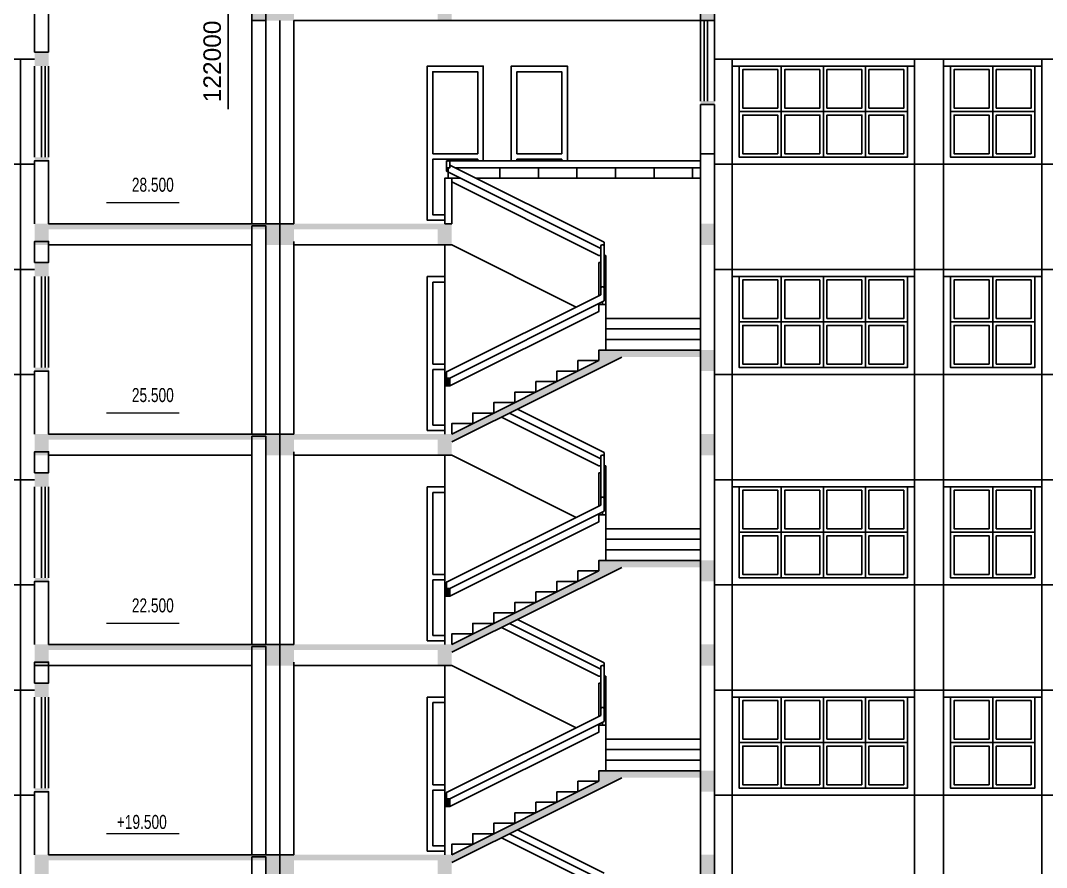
# Model space of a CAD drawing. Extents: x -110475 to -26375, y -22185 to 37215.
# Drawn here: x -77363 to -62730, y 11835 to 23916 of the extents above; entities that cross this region are included whole.
import ezdxf

# ---------------------------------------------------------------- set-up
doc = ezdxf.new("R2010")
doc.units = 0
doc.header["$LTSCALE"] = 800
doc.header["$MEASUREMENT"] = 0
doc.header["$PDMODE"] = 2
doc.layers.get('0').update_dxf_attribs({"linetype": 'CONTINUOUS'})
doc.layers.get('DEFPOINTS').update_dxf_attribs({"linetype": 'CONTINUOUS'})
for name, color, linetype in [('BAO', 3, 'CONTINUOUS'), ('CUA', 4, 'CONTINUOUS'), ('DIM', 6, 'CONTINUOUS'), ('mc1', 5, 'CONTINUOUS'), ('MDUNG', 3, 'CONTINUOUS'), ('TEXT', 7, 'CONTINUOUS')]:
    doc.layers.add(name, color=color, linetype=linetype)
doc.styles.add('DIM', font='VHELVEN.TTF')
doc.styles.add('VNI-HELVE', font='VHELVEN.TTF')
doc.dimstyles.new('DIM100S', dxfattribs={"dimtxt": 250, "dimasz": 150, "dimexe": 200, "dimexo": 0, "dimgap": 100, "dimtad": 1, "dimdec": 0, "dimlfac": 100, "dimrnd": 50, "dimzin": 0, "dimdsep": 46, "dimtxsty": 'VNI-HELVE', "dimblk1": 'ARCHTICK', "dimblk2": 'ARCHTICK', "dimsah": 1, "dimcen": 0, "dimclrd": 6, "dimclre": 6, "dimclrt": 6, "dimadec": 0, "dimazin": 0, "dimtfac": 1, "dimtdec": 0, "dimtofl": 0, "dimtmove": 0, "dimatfit": 3, "dimldrblk": 'ARCHTICK', "dimfxl": 0, "dimtolj": 1, "dimtzin": 0, "dimarcsym": 0})

# ---------------------------------------------------------------- blocks, each defined once
blk = doc.blocks.new('SB6')
at = {"layer": 'TEXT'}
blk.add_line((-160, 0), (169, 0), dxfattribs=at)
blk.add_lwpolyline([(0, 0, 0, 150, 0), (0, 150, 0, 0, 0), (0, 340, 20, 20, 0)], format="xyseb", dxfattribs=at)
at = {"layer": 'TEXT', "const_width": 20}
blk.add_lwpolyline([(-56, 302), (983, 302)], dxfattribs=at)
at = {"layer": 'TEXT', "color": 7, "style": 'DIM'}
blk.add_attdef('+0.000', (94, 369), '', height=150, dxfattribs=at)
blk = doc.blocks.new('_ArchTick')
h = blk.add_hatch(color=256)
edge = h.paths.add_edge_path()
edge.add_ellipse((0, 0), major_axis=(0.5, 0.5), ratio=0.348148, start_angle=0, end_angle=360)
blk.add_ellipse((0, 0), major_axis=(0.5, 0.5), ratio=0.348148)
blk = doc.blocks.new('*D29')
at = {"layer": 'DEFPOINTS', "color": 0, "linetype": 'Continuous'}
for p in [(-73463, 25436), (-74399, 24216), (-73463, 24216)]:
    blk.add_point(p, dxfattribs=at)
at = {"layer": 'DIM', "color": 6, "linetype": 'Continuous', "lineweight": -2}
for p, q in [((-73463, 25436), (-74599, 25436)), ((-74399, 25436), (-74399, 24216)), ((-73463, 24216), (-74599, 24216)), ((-74399, 24216), (-74399, 22651))]:
    blk.add_line(p, q, dxfattribs=at)
at = {"layer": 'DIM', "color": 6, "linetype": 'Continuous', "lineweight": -2, "xscale": 200, "yscale": 200, "zscale": 200}
for p, rotation in [((-74399, 25436), 90), ((-74399, 24216), 270)]:
    blk.add_blockref('_ArchTick', p, dxfattribs=dict(at, rotation=rotation))
at = {"layer": 'DIM', "color": 6, "linetype": 'Continuous', "insert": (-74628, 23333), "char_height": 250, "attachment_point": 5, "rotation": 90, "style": 'VNI-HELVE'}
blk.add_mtext('\\A1;122000', dxfattribs=at)

msp = doc.modelspace()

# ---------------------------------------------------------------- linework, layer by layer
at = {"layer": 'BAO', "color": 3, "linetype": 'Continuous'}
for points in [[(-73662.808, 23916.307), (-73662.808, -7483.693)], [(-74062.808, 20716.307), (-76962.808, 20716.307)], [(-71212.679, 18016.307), (-71212.679, 18166.307), (-70912.679, 18166.307), (-70912.679, 18316.307), (-70612.679, 18316.307), (-70612.679, 18466.307), (-70312.679, 18466.307), (-70312.679, 18616.307), (-70012.679, 18616.307), (-70012.679, 18766.307), (-69712.679, 18766.307), (-69712.679, 18916.307), (-69412.679, 18916.307), (-69412.679, 19066.307), (-69112.679, 19066.307)], [(-74062.808, 17716.307), (-76962.808, 17716.307)], [(-71212.679, 15016.307), (-71212.679, 15166.307), (-70912.679, 15166.307), (-70912.679, 15316.307), (-70612.679, 15316.307), (-70612.679, 15466.307), (-70312.679, 15466.307), (-70312.679, 15616.307), (-70012.679, 15616.307), (-70012.679, 15766.307), (-69712.679, 15766.307), (-69712.679, 15916.307), (-69412.679, 15916.307), (-69412.679, 16066.307), (-69112.679, 16066.307)], [(-74062.808, 14716.307), (-77162.808, 14716.307)], [(-71212.679, 12016.307), (-71212.679, 12166.307), (-70912.679, 12166.307), (-70912.679, 12316.307), (-70612.679, 12316.307), (-70612.679, 12466.307), (-70312.679, 12466.307), (-70312.679, 12616.307), (-70012.679, 12616.307), (-70012.679, 12766.307), (-69712.679, 12766.307), (-69712.679, 12916.307), (-69412.679, 12916.307), (-69412.679, 13066.307), (-69112.679, 13066.307)]]:
    msp.add_lwpolyline(points, dxfattribs=at)
for points in [[(-77162.808, 17466.307), (-76962.808, 17466.307), (-76962.808, 17766.307), (-77162.808, 17766.307)], [(-77162.808, 14466.307), (-76962.808, 14466.307), (-76962.808, 14766.307), (-77162.808, 14766.307)]]:
    msp.add_lwpolyline(points, close=True, dxfattribs=at)
at = {"layer": 'CUA', "color": 4, "linetype": 'ByBlock'}
for p, q in [((-67662.808, 22766.307), (-67662.808, 23916.307)), ((-67612.808, 22766.307), (-67612.808, 23916.307)), ((-67562.808, 22766.307), (-67562.808, 23916.307)), ((-77062.808, 21966.307), (-77062.808, 23266.307)), ((-77012.808, 21966.307), (-77012.808, 23266.307)), ((-76962.808, 21966.307), (-76962.808, 23266.307)), ((-71287.679, 21916.307), (-67662.808, 21916.307)), ((-71287.679, 21916.307), (-71287.679, 21816.307)), ((-71287.679, 21878.111), (-71287.679, 21766.307)), ((-71262.679, 21816.307), (-71262.679, 21666.307)), ((-71262.679, 21816.307), (-71262.679, 21666.307)), ((-71237.679, 21891.307), (-71237.679, 21853.111)), ((-71237.679, 21853.111), (-69037.679, 20753.111)), ((-71164.073, 21816.307), (-67662.808, 21816.307)), ((-71312.679, 21666.307), (-71312.679, 21016.307)), ((-71312.679, 21666.307), (-71087.679, 21666.307)), ((-71287.679, 21766.307), (-69087.679, 20666.307)), ((-71262.679, 21753.807), (-71262.679, 21666.307)), ((-71212.679, 21666.307), (-71212.679, 21616.307)), ((-70864.073, 21666.307), (-67662.808, 21666.307)), ((-71212.679, 21616.307), (-69112.679, 20566.307)), ((-69087.679, 20616.307), (-69087.679, 20696.307)), ((-69057.679, 20716.307), (-69067.679, 20716.307)), ((-69037.679, 20616.307), (-69037.679, 20753.111)), ((-69112.679, 20566.307), (-69087.679, 20566.307)), ((-69087.679, 20003.074), (-69087.679, 20616.307)), ((-69037.679, 20616.307), (-69037.679, 19915.611)), ((-69037.679, 20566.307), (-69012.679, 20566.307)), ((-69012.679, 20466.307), (-69012.679, 20566.307)), ((-69112.679, 20466.307), (-69112.679, 19990.611)), ((-69087.679, 20466.307), (-69112.679, 20466.307)), ((-69012.679, 20466.307), (-69037.679, 20466.307)), ((-69012.679, 19216.307), (-69012.679, 20466.307)), ((-77062.808, 18966.307), (-77062.808, 20266.307)), ((-77012.808, 18966.307), (-77012.808, 20266.307)), ((-76962.808, 18966.307), (-76962.808, 20266.307)), ((-71562.808, 20266.307), (-71562.808, 18066.307)), ((-71312.679, 20266.307), (-71562.808, 20266.307)), ((-71482.808, 20186.307), (-71482.808, 19016.307)), ((-71312.679, 20186.307), (-71482.808, 20186.307)), ((-69087.679, 20096.307), (-69087.679, 20016.307)), ((-69057.679, 20116.307), (-69067.679, 20116.307)), ((-69037.679, 20016.307), (-69037.679, 20096.307)), ((-71267.679, 18916.307), (-69087.679, 20003.074)), ((-71237.679, 18815.611), (-69037.679, 19915.611)), ((-69062.679, 19903.111), (-69062.679, 19866.307)), ((-69062.679, 19903.111), (-69062.679, 19866.307)), ((-69112.679, 19878.111), (-69112.679, 19766.307)), ((-69012.679, 19866.307), (-69112.679, 19866.307)), ((-69012.679, 19216.307), (-69012.679, 19866.307)), ((-69012.679, 19666.307), (-67662.808, 19666.307)), ((-69012.679, 19516.307), (-67662.808, 19516.307)), ((-69012.679, 19366.307), (-67662.808, 19366.307)), ((-71482.808, 19016.307), (-71312.679, 19016.307)), ((-71482.808, 18936.307), (-71312.679, 18936.307)), ((-71482.808, 18146.307), (-71482.808, 18936.307)), ((-71287.679, 18896.307), (-71287.679, 18816.307)), ((-71287.679, 18840.611), (-71287.679, 18703.807)), ((-71287.679, 18816.307), (-71237.679, 18816.307)), ((-71262.679, 18816.307), (-71262.679, 18703.807)), ((-71262.679, 18816.307), (-71262.679, 18703.807)), ((-71237.679, 18816.307), (-71237.679, 18703.807)), ((-71237.679, 18703.807), (-71312.679, 18703.807)), ((-71312.679, 18703.807), (-71312.679, 18016.307)), ((-70388.376, 18316.656), (-69087.679, 17666.307)), ((-70388.376, 18316.656), (-69087.679, 17666.307)), ((-70276.573, 18372.557), (-69037.679, 17753.111)), ((-70276.573, 18372.557), (-69037.679, 17753.111)), ((-71312.679, 18146.307), (-71482.808, 18146.307)), ((-70500.876, 18260.406), (-69112.679, 17566.307)), ((-71562.808, 18066.307), (-71312.679, 18066.307)), ((-69057.679, 17716.307), (-69067.679, 17716.307)), ((-69057.679, 17716.307), (-69067.679, 17716.307)), ((-69037.679, 17616.307), (-69037.679, 17753.111)), ((-69112.679, 17566.307), (-69087.679, 17566.307)), ((-69087.679, 17616.307), (-69087.679, 17696.307)), ((-69087.679, 17003.074), (-69087.679, 17616.307)), ((-69037.679, 17616.307), (-69037.679, 16915.611)), ((-69037.679, 17566.307), (-69012.679, 17566.307)), ((-69012.679, 17466.307), (-69012.679, 17566.307)), ((-69087.679, 17466.307), (-69112.679, 17466.307)), ((-69112.679, 17466.307), (-69112.679, 16990.611)), ((-69012.679, 17466.307), (-69037.679, 17466.307)), ((-69012.679, 16216.307), (-69012.679, 17466.307)), ((-77162.808, 15966.307), (-77162.808, 17266.307)), ((-77062.808, 15966.307), (-77062.808, 17266.307)), ((-77062.808, 15966.307), (-77062.808, 17266.307)), ((-77012.808, 15966.307), (-77012.808, 17266.307)), ((-77012.808, 15966.307), (-77012.808, 17266.307)), ((-76962.808, 15966.307), (-76962.808, 17266.307)), ((-76962.808, 15966.307), (-76962.808, 17266.307)), ((-71312.679, 17266.307), (-71562.808, 17266.307)), ((-71562.808, 17266.307), (-71562.808, 15066.307)), ((-71312.679, 17186.307), (-71482.808, 17186.307)), ((-71482.808, 17186.307), (-71482.808, 16016.307)), ((-71267.679, 15916.307), (-69087.679, 17003.074)), ((-69087.679, 17096.307), (-69087.679, 17016.307)), ((-69057.679, 17116.307), (-69067.679, 17116.307)), ((-69037.679, 17016.307), (-69037.679, 17096.307)), ((-71237.679, 15815.611), (-69037.679, 16915.611)), ((-69112.679, 16878.111), (-69112.679, 16766.307)), ((-69012.679, 16866.307), (-69112.679, 16866.307)), ((-69062.679, 16903.111), (-69062.679, 16866.307)), ((-69062.679, 16903.111), (-69062.679, 16866.307)), ((-69012.679, 16216.307), (-69012.679, 16866.307)), ((-69012.679, 16666.307), (-67662.808, 16666.307)), ((-69012.679, 16516.307), (-67662.808, 16516.307)), ((-69012.679, 16366.307), (-67662.808, 16366.307)), ((-71482.808, 16016.307), (-71312.679, 16016.307)), ((-71482.808, 15146.307), (-71482.808, 15936.307)), ((-71482.808, 15936.307), (-71312.679, 15936.307)), ((-71287.679, 15896.307), (-71287.679, 15816.307)), ((-71287.679, 15840.611), (-71287.679, 15703.807)), ((-71287.679, 15816.307), (-71237.679, 15816.307)), ((-71262.679, 15816.307), (-71262.679, 15703.807)), ((-71262.679, 15816.307), (-71262.679, 15703.807)), ((-71237.679, 15816.307), (-71237.679, 15703.807)), ((-71312.679, 15703.807), (-71312.679, 15016.307)), ((-71237.679, 15703.807), (-71312.679, 15703.807)), ((-70276.573, 15372.557), (-69037.679, 14753.111)), ((-70500.876, 15260.406), (-69112.679, 14566.307)), ((-70388.376, 15316.656), (-69087.679, 14666.307)), ((-71312.679, 15146.307), (-71482.808, 15146.307)), ((-71562.808, 15066.307), (-71312.679, 15066.307)), ((-69087.679, 14616.307), (-69087.679, 14696.307)), ((-69057.679, 14716.307), (-69067.679, 14716.307)), ((-69037.679, 14616.307), (-69037.679, 14753.111)), ((-69112.679, 14566.307), (-69087.679, 14566.307)), ((-69087.679, 14003.074), (-69087.679, 14616.307)), ((-69037.679, 14616.307), (-69037.679, 13915.611)), ((-69037.679, 14566.307), (-69012.679, 14566.307)), ((-69012.679, 14466.307), (-69012.679, 14566.307)), ((-69112.679, 14466.307), (-69112.679, 13990.611)), ((-69087.679, 14466.307), (-69112.679, 14466.307)), ((-69012.679, 14466.307), (-69037.679, 14466.307)), ((-69012.679, 13216.307), (-69012.679, 14466.307)), ((-77062.808, 12966.307), (-77062.808, 14266.307)), ((-77012.808, 12966.307), (-77012.808, 14266.307)), ((-76962.808, 12966.307), (-76962.808, 14266.307)), ((-71562.808, 14266.307), (-71562.808, 12066.307)), ((-71312.679, 14266.307), (-71562.808, 14266.307)), ((-71482.808, 14186.307), (-71482.808, 13016.307)), ((-71312.679, 14186.307), (-71482.808, 14186.307)), ((-69087.679, 14096.307), (-69087.679, 14016.307)), ((-69057.679, 14116.307), (-69067.679, 14116.307)), ((-69037.679, 14016.307), (-69037.679, 14096.307)), ((-71267.679, 12916.307), (-69087.679, 14003.074)), ((-71237.679, 12815.611), (-69037.679, 13915.611)), ((-69062.679, 13903.111), (-69062.679, 13866.307)), ((-69062.679, 13903.111), (-69062.679, 13866.307)), ((-69112.679, 13878.111), (-69112.679, 13766.307)), ((-69012.679, 13866.307), (-69112.679, 13866.307)), ((-69012.679, 13216.307), (-69012.679, 13866.307)), ((-69012.679, 13666.307), (-67662.808, 13666.307)), ((-69012.679, 13516.307), (-67662.808, 13516.307)), ((-69012.679, 13366.307), (-67662.808, 13366.307)), ((-71482.808, 13016.307), (-71312.679, 13016.307)), ((-71287.679, 12896.307), (-71287.679, 12816.307)), ((-71287.679, 12840.611), (-71287.679, 12703.807)), ((-71287.679, 12816.307), (-71237.679, 12816.307)), ((-71262.679, 12816.307), (-71262.679, 12703.807)), ((-71262.679, 12816.307), (-71262.679, 12703.807)), ((-71237.679, 12816.307), (-71237.679, 12703.807)), ((-71312.679, 12703.807), (-71312.679, 12016.307)), ((-71237.679, 12703.807), (-71312.679, 12703.807)), ((-70388.376, 12316.656), (-69087.679, 11666.307)), ((-70276.573, 12372.557), (-69037.679, 11753.111)), ((-70500.876, 12260.406), (-69112.679, 11566.307)), ((-71562.808, 12066.307), (-71312.679, 12066.307))]:
    msp.add_line(p, q, dxfattribs=at)
at = {"layer": 'CUA', "color": 4}
for p, q in [((-70526.938, 21666.307), (-70526.938, 21816.307)), ((-69976.938, 21666.307), (-69976.938, 21816.307)), ((-69426.938, 21666.307), (-69426.938, 21816.307)), ((-68876.938, 21666.307), (-68876.938, 21816.307)), ((-68326.938, 21666.307), (-68326.938, 21816.307)), ((-67776.938, 21666.307), (-67776.938, 21816.307))]:
    msp.add_line(p, q, dxfattribs=at)
at = {"layer": 'CUA', "color": 4, "linetype": 'ByBlock'}
for points in [[(-70762.808, 21916.307), (-70762.808, 23266.307), (-71562.808, 23266.307), (-71562.808, 21066.307), (-71312.679, 21066.307)], [(-69562.808, 21916.307), (-69562.808, 23266.307), (-70362.808, 23266.307), (-70362.808, 21916.307)], [(-71312.679, 21146.307), (-71482.808, 21146.307), (-71482.808, 21936.307), (-70842.808, 21936.307), (-70842.808, 21916.307)], [(-70282.808, 21916.307), (-70282.808, 21936.307), (-69642.808, 21936.307), (-69642.808, 21916.307)], [(-69012.679, 19216.307), (-69012.679, 19216.307), (-69012.679, 19866.307), (-69112.679, 19866.307), (-69112.679, 19766.307), (-71237.679, 18703.807)], [(-69012.679, 16216.307), (-69012.679, 16216.307), (-69012.679, 16866.307), (-69112.679, 16866.307), (-69112.679, 16766.307), (-71237.679, 15703.807)], [(-69012.679, 13216.307), (-69012.679, 13216.307), (-69012.679, 13866.307), (-69112.679, 13866.307), (-69112.679, 13766.307), (-71237.679, 12703.807)], [(-71312.679, 12146.307), (-71482.808, 12146.307), (-71482.808, 12936.307), (-71312.679, 12936.307)]]:
    msp.add_lwpolyline(points, dxfattribs=at)
at = {"layer": 'CUA', "color": 4}
for points in [[(-67212.808, 23366.307), (-64612.808, 23366.307), (-64612.808, 23266.307), (-67212.808, 23266.307)], [(-67112.808, 21966.307), (-64712.808, 21966.307), (-64712.808, 23266.307), (-67112.808, 23266.307)], [(-66512.808, 23266.307), (-67112.808, 23266.307), (-67112.808, 22616.307), (-66512.808, 22616.307)], [(-65912.808, 23266.307), (-66512.808, 23266.307), (-66512.808, 22616.307), (-65912.808, 22616.307)], [(-65312.808, 23266.307), (-65912.808, 23266.307), (-65912.808, 22616.307), (-65312.808, 22616.307)], [(-64712.808, 23266.307), (-65312.808, 23266.307), (-65312.808, 22616.307), (-64712.808, 22616.307)], [(-64197.817, 23366.307), (-62797.817, 23366.307), (-62797.817, 23266.307), (-64197.817, 23266.307)], [(-63497.817, 23266.307), (-64097.817, 23266.307), (-64097.817, 22616.307), (-63497.817, 22616.307)], [(-62897.817, 23266.307), (-63497.817, 23266.307), (-63497.817, 22616.307), (-62897.817, 22616.307)], [(-66562.808, 23216.307), (-67062.808, 23216.307), (-67062.808, 22666.307), (-66562.808, 22666.307)], [(-65962.808, 23216.307), (-66462.808, 23216.307), (-66462.808, 22666.307), (-65962.808, 22666.307)], [(-65362.808, 23216.307), (-65862.808, 23216.307), (-65862.808, 22666.307), (-65362.808, 22666.307)], [(-64762.808, 23216.307), (-65262.808, 23216.307), (-65262.808, 22666.307), (-64762.808, 22666.307)], [(-63547.817, 23216.307), (-64047.817, 23216.307), (-64047.817, 22666.307), (-63547.817, 22666.307)], [(-62947.817, 23216.307), (-63447.817, 23216.307), (-63447.817, 22666.307), (-62947.817, 22666.307)], [(-66512.808, 21966.307), (-67112.808, 21966.307), (-67112.808, 22616.307), (-66512.808, 22616.307)], [(-66562.808, 22016.307), (-67062.808, 22016.307), (-67062.808, 22566.307), (-66562.808, 22566.307)], [(-65912.808, 21966.307), (-66512.808, 21966.307), (-66512.808, 22616.307), (-65912.808, 22616.307)], [(-65962.808, 22016.307), (-66462.808, 22016.307), (-66462.808, 22566.307), (-65962.808, 22566.307)], [(-65312.808, 21966.307), (-65912.808, 21966.307), (-65912.808, 22616.307), (-65312.808, 22616.307)], [(-65362.808, 22016.307), (-65862.808, 22016.307), (-65862.808, 22566.307), (-65362.808, 22566.307)], [(-64712.808, 21966.307), (-65312.808, 21966.307), (-65312.808, 22616.307), (-64712.808, 22616.307)], [(-64762.808, 22016.307), (-65262.808, 22016.307), (-65262.808, 22566.307), (-64762.808, 22566.307)], [(-63497.817, 21966.307), (-64097.817, 21966.307), (-64097.817, 22616.307), (-63497.817, 22616.307)], [(-63547.817, 22016.307), (-64047.817, 22016.307), (-64047.817, 22566.307), (-63547.817, 22566.307)], [(-62897.817, 21966.307), (-63497.817, 21966.307), (-63497.817, 22616.307), (-62897.817, 22616.307)], [(-62947.817, 22016.307), (-63447.817, 22016.307), (-63447.817, 22566.307), (-62947.817, 22566.307)], [(-67212.808, 20366.307), (-64612.808, 20366.307), (-64612.808, 20266.307), (-67212.808, 20266.307)], [(-64197.817, 20366.307), (-62797.817, 20366.307), (-62797.817, 20266.307), (-64197.817, 20266.307)], [(-67112.808, 18966.307), (-64712.808, 18966.307), (-64712.808, 20266.307), (-67112.808, 20266.307)], [(-66512.808, 20266.307), (-67112.808, 20266.307), (-67112.808, 19616.307), (-66512.808, 19616.307)], [(-66562.808, 20216.307), (-67062.808, 20216.307), (-67062.808, 19666.307), (-66562.808, 19666.307)], [(-65912.808, 20266.307), (-66512.808, 20266.307), (-66512.808, 19616.307), (-65912.808, 19616.307)], [(-65962.808, 20216.307), (-66462.808, 20216.307), (-66462.808, 19666.307), (-65962.808, 19666.307)], [(-65312.808, 20266.307), (-65912.808, 20266.307), (-65912.808, 19616.307), (-65312.808, 19616.307)], [(-65362.808, 20216.307), (-65862.808, 20216.307), (-65862.808, 19666.307), (-65362.808, 19666.307)], [(-64712.808, 20266.307), (-65312.808, 20266.307), (-65312.808, 19616.307), (-64712.808, 19616.307)], [(-64762.808, 20216.307), (-65262.808, 20216.307), (-65262.808, 19666.307), (-64762.808, 19666.307)], [(-63497.817, 20266.307), (-64097.817, 20266.307), (-64097.817, 19616.307), (-63497.817, 19616.307)], [(-63547.817, 20216.307), (-64047.817, 20216.307), (-64047.817, 19666.307), (-63547.817, 19666.307)], [(-62897.817, 20266.307), (-63497.817, 20266.307), (-63497.817, 19616.307), (-62897.817, 19616.307)], [(-62947.817, 20216.307), (-63447.817, 20216.307), (-63447.817, 19666.307), (-62947.817, 19666.307)], [(-66512.808, 18966.307), (-67112.808, 18966.307), (-67112.808, 19616.307), (-66512.808, 19616.307)], [(-66512.808, 18966.307), (-67112.808, 18966.307), (-67112.808, 19616.307), (-66512.808, 19616.307)], [(-65912.808, 18966.307), (-66512.808, 18966.307), (-66512.808, 19616.307), (-65912.808, 19616.307)], [(-65912.808, 18966.307), (-66512.808, 18966.307), (-66512.808, 19616.307), (-65912.808, 19616.307)], [(-65312.808, 18966.307), (-65912.808, 18966.307), (-65912.808, 19616.307), (-65312.808, 19616.307)], [(-64712.808, 18966.307), (-65312.808, 18966.307), (-65312.808, 19616.307), (-64712.808, 19616.307)], [(-63497.817, 18966.307), (-64097.817, 18966.307), (-64097.817, 19616.307), (-63497.817, 19616.307)], [(-62897.817, 18966.307), (-63497.817, 18966.307), (-63497.817, 19616.307), (-62897.817, 19616.307)], [(-66562.808, 19016.307), (-67062.808, 19016.307), (-67062.808, 19566.307), (-66562.808, 19566.307)], [(-66562.808, 19016.307), (-67062.808, 19016.307), (-67062.808, 19566.307), (-66562.808, 19566.307)], [(-65962.808, 19016.307), (-66462.808, 19016.307), (-66462.808, 19566.307), (-65962.808, 19566.307)], [(-65962.808, 19016.307), (-66462.808, 19016.307), (-66462.808, 19566.307), (-65962.808, 19566.307)], [(-65362.808, 19016.307), (-65862.808, 19016.307), (-65862.808, 19566.307), (-65362.808, 19566.307)], [(-64762.808, 19016.307), (-65262.808, 19016.307), (-65262.808, 19566.307), (-64762.808, 19566.307)], [(-63547.817, 19016.307), (-64047.817, 19016.307), (-64047.817, 19566.307), (-63547.817, 19566.307)], [(-62947.817, 19016.307), (-63447.817, 19016.307), (-63447.817, 19566.307), (-62947.817, 19566.307)], [(-67212.808, 17366.307), (-64612.808, 17366.307), (-64612.808, 17266.307), (-67212.808, 17266.307)], [(-64197.817, 17366.307), (-62797.817, 17366.307), (-62797.817, 17266.307), (-64197.817, 17266.307)], [(-67112.808, 15966.307), (-64712.808, 15966.307), (-64712.808, 17266.307), (-67112.808, 17266.307)], [(-66512.808, 17266.307), (-67112.808, 17266.307), (-67112.808, 16616.307), (-66512.808, 16616.307)], [(-66512.808, 17266.307), (-67112.808, 17266.307), (-67112.808, 16616.307), (-66512.808, 16616.307)], [(-66562.808, 17216.307), (-67062.808, 17216.307), (-67062.808, 16666.307), (-66562.808, 16666.307)], [(-66562.808, 17216.307), (-67062.808, 17216.307), (-67062.808, 16666.307), (-66562.808, 16666.307)], [(-65912.808, 17266.307), (-66512.808, 17266.307), (-66512.808, 16616.307), (-65912.808, 16616.307)], [(-65912.808, 17266.307), (-66512.808, 17266.307), (-66512.808, 16616.307), (-65912.808, 16616.307)], [(-65962.808, 17216.307), (-66462.808, 17216.307), (-66462.808, 16666.307), (-65962.808, 16666.307)], [(-65962.808, 17216.307), (-66462.808, 17216.307), (-66462.808, 16666.307), (-65962.808, 16666.307)], [(-65312.808, 17266.307), (-65912.808, 17266.307), (-65912.808, 16616.307), (-65312.808, 16616.307)], [(-65362.808, 17216.307), (-65862.808, 17216.307), (-65862.808, 16666.307), (-65362.808, 16666.307)], [(-64712.808, 17266.307), (-65312.808, 17266.307), (-65312.808, 16616.307), (-64712.808, 16616.307)], [(-64762.808, 17216.307), (-65262.808, 17216.307), (-65262.808, 16666.307), (-64762.808, 16666.307)], [(-63497.817, 17266.307), (-64097.817, 17266.307), (-64097.817, 16616.307), (-63497.817, 16616.307)], [(-63547.817, 17216.307), (-64047.817, 17216.307), (-64047.817, 16666.307), (-63547.817, 16666.307)], [(-62897.817, 17266.307), (-63497.817, 17266.307), (-63497.817, 16616.307), (-62897.817, 16616.307)], [(-62947.817, 17216.307), (-63447.817, 17216.307), (-63447.817, 16666.307), (-62947.817, 16666.307)], [(-66512.808, 15966.307), (-67112.808, 15966.307), (-67112.808, 16616.307), (-66512.808, 16616.307)], [(-66512.808, 15966.307), (-67112.808, 15966.307), (-67112.808, 16616.307), (-66512.808, 16616.307)], [(-66562.808, 16016.307), (-67062.808, 16016.307), (-67062.808, 16566.307), (-66562.808, 16566.307)], [(-66562.808, 16016.307), (-67062.808, 16016.307), (-67062.808, 16566.307), (-66562.808, 16566.307)], [(-65912.808, 15966.307), (-66512.808, 15966.307), (-66512.808, 16616.307), (-65912.808, 16616.307)], [(-65912.808, 15966.307), (-66512.808, 15966.307), (-66512.808, 16616.307), (-65912.808, 16616.307)], [(-65962.808, 16016.307), (-66462.808, 16016.307), (-66462.808, 16566.307), (-65962.808, 16566.307)], [(-65962.808, 16016.307), (-66462.808, 16016.307), (-66462.808, 16566.307), (-65962.808, 16566.307)], [(-65312.808, 15966.307), (-65912.808, 15966.307), (-65912.808, 16616.307), (-65312.808, 16616.307)], [(-65362.808, 16016.307), (-65862.808, 16016.307), (-65862.808, 16566.307), (-65362.808, 16566.307)], [(-64712.808, 15966.307), (-65312.808, 15966.307), (-65312.808, 16616.307), (-64712.808, 16616.307)], [(-64762.808, 16016.307), (-65262.808, 16016.307), (-65262.808, 16566.307), (-64762.808, 16566.307)], [(-63497.817, 15966.307), (-64097.817, 15966.307), (-64097.817, 16616.307), (-63497.817, 16616.307)], [(-63547.817, 16016.307), (-64047.817, 16016.307), (-64047.817, 16566.307), (-63547.817, 16566.307)], [(-62897.817, 15966.307), (-63497.817, 15966.307), (-63497.817, 16616.307), (-62897.817, 16616.307)], [(-62947.817, 16016.307), (-63447.817, 16016.307), (-63447.817, 16566.307), (-62947.817, 16566.307)], [(-67212.808, 14366.307), (-64612.808, 14366.307), (-64612.808, 14266.307), (-67212.808, 14266.307)], [(-67212.808, 14366.307), (-64612.808, 14366.307), (-64612.808, 14266.307), (-67212.808, 14266.307)], [(-64197.817, 14366.307), (-62797.817, 14366.307), (-62797.817, 14266.307), (-64197.817, 14266.307)], [(-67112.808, 12966.307), (-64712.808, 12966.307), (-64712.808, 14266.307), (-67112.808, 14266.307)], [(-66512.808, 14266.307), (-67112.808, 14266.307), (-67112.808, 13616.307), (-66512.808, 13616.307)], [(-66562.808, 14216.307), (-67062.808, 14216.307), (-67062.808, 13666.307), (-66562.808, 13666.307)], [(-65912.808, 14266.307), (-66512.808, 14266.307), (-66512.808, 13616.307), (-65912.808, 13616.307)], [(-65962.808, 14216.307), (-66462.808, 14216.307), (-66462.808, 13666.307), (-65962.808, 13666.307)], [(-65312.808, 14266.307), (-65912.808, 14266.307), (-65912.808, 13616.307), (-65312.808, 13616.307)], [(-65362.808, 14216.307), (-65862.808, 14216.307), (-65862.808, 13666.307), (-65362.808, 13666.307)], [(-64712.808, 14266.307), (-65312.808, 14266.307), (-65312.808, 13616.307), (-64712.808, 13616.307)], [(-64762.808, 14216.307), (-65262.808, 14216.307), (-65262.808, 13666.307), (-64762.808, 13666.307)], [(-63497.817, 14266.307), (-64097.817, 14266.307), (-64097.817, 13616.307), (-63497.817, 13616.307)], [(-63547.817, 14216.307), (-64047.817, 14216.307), (-64047.817, 13666.307), (-63547.817, 13666.307)], [(-62897.817, 14266.307), (-63497.817, 14266.307), (-63497.817, 13616.307), (-62897.817, 13616.307)], [(-62947.817, 14216.307), (-63447.817, 14216.307), (-63447.817, 13666.307), (-62947.817, 13666.307)], [(-66512.808, 12966.307), (-67112.808, 12966.307), (-67112.808, 13616.307), (-66512.808, 13616.307)], [(-65912.808, 12966.307), (-66512.808, 12966.307), (-66512.808, 13616.307), (-65912.808, 13616.307)], [(-65312.808, 12966.307), (-65912.808, 12966.307), (-65912.808, 13616.307), (-65312.808, 13616.307)], [(-64712.808, 12966.307), (-65312.808, 12966.307), (-65312.808, 13616.307), (-64712.808, 13616.307)], [(-63497.817, 12966.307), (-64097.817, 12966.307), (-64097.817, 13616.307), (-63497.817, 13616.307)], [(-62897.817, 12966.307), (-63497.817, 12966.307), (-63497.817, 13616.307), (-62897.817, 13616.307)], [(-66562.808, 13016.307), (-67062.808, 13016.307), (-67062.808, 13566.307), (-66562.808, 13566.307)], [(-65962.808, 13016.307), (-66462.808, 13016.307), (-66462.808, 13566.307), (-65962.808, 13566.307)], [(-65362.808, 13016.307), (-65862.808, 13016.307), (-65862.808, 13566.307), (-65362.808, 13566.307)], [(-64762.808, 13016.307), (-65262.808, 13016.307), (-65262.808, 13566.307), (-64762.808, 13566.307)], [(-63547.817, 13016.307), (-64047.817, 13016.307), (-64047.817, 13566.307), (-63547.817, 13566.307)], [(-62947.817, 13016.307), (-63447.817, 13016.307), (-63447.817, 13566.307), (-62947.817, 13566.307)]]:
    msp.add_lwpolyline(points, close=True, dxfattribs=at)
at = {"layer": 'CUA', "color": 4, "linetype": 'ByBlock'}
for points in [[(-64097.817, 21966.307), (-62897.817, 21966.307), (-62897.817, 23266.307), (-64097.817, 23266.307)], [(-71482.808, 22016.307), (-70842.808, 22016.307), (-70842.808, 23186.307), (-71482.808, 23186.307)], [(-70282.808, 22016.307), (-69642.808, 22016.307), (-69642.808, 23186.307), (-70282.808, 23186.307)], [(-71312.679, 21016.307), (-71212.679, 21016.307), (-71212.679, 21666.307), (-71312.679, 21666.307)], [(-64097.817, 18966.307), (-62897.817, 18966.307), (-62897.817, 20266.307), (-64097.817, 20266.307)], [(-64097.817, 15966.307), (-62897.817, 15966.307), (-62897.817, 17266.307), (-64097.817, 17266.307)], [(-64097.817, 12966.307), (-62897.817, 12966.307), (-62897.817, 14266.307), (-64097.817, 14266.307)]]:
    msp.add_lwpolyline(points, close=True, dxfattribs=at)
msp.add_lwpolyline([(-71287.679, 21816.307), (-71237.679, 21816.307), (-71237.679, 21896.307, 0.414213562), (-71257.679, 21916.307), (-71267.679, 21916.307, 0.414213562), (-71287.679, 21896.307)], format="xyb", close=True, dxfattribs=at)
for centre, start, end in [((-69067.679, 20696.307), 90, 180), ((-69057.679, 20696.307), 0, 90), ((-69067.679, 20096.307), 90, 180), ((-69057.679, 20096.307), 0, 90), ((-71267.679, 18896.307), 90, 180), ((-69067.679, 17696.307), 90, 180), ((-69067.679, 17696.307), 90, 180), ((-69057.679, 17696.307), 0, 90), ((-69057.679, 17696.307), 0, 90), ((-69067.679, 17096.307), 90, 180), ((-69057.679, 17096.307), 0, 90), ((-71267.679, 15896.307), 90, 180), ((-69067.679, 14696.307), 90, 180), ((-69057.679, 14696.307), 0, 90), ((-69067.679, 14096.307), 90, 180), ((-69057.679, 14096.307), 0, 90), ((-71267.679, 12896.307), 90, 180)]:
    msp.add_arc(centre, 20, start, end, dxfattribs=at)
at = {"layer": 'mc1', "color": 5}
for p, q in [((-67662.808, 23916.307), (-67462.808, 23916.307)), ((-71212.679, 17904.504), (-68789.073, 19116.307)), ((-71212.679, 18016.307), (-69112.679, 19066.307)), ((-71212.679, 14904.504), (-68789.073, 16116.307)), ((-71212.679, 14904.504), (-68789.073, 16116.307)), ((-71212.679, 15016.307), (-69112.679, 16066.307)), ((-71212.679, 15016.307), (-69112.679, 16066.307)), ((-71212.679, 11904.504), (-68789.073, 13116.307)), ((-71212.679, 12016.307), (-69112.679, 13066.307))]:
    msp.add_line(p, q, dxfattribs=at)
at = {"layer": 'mc1', "color": 5, "linetype": 'Continuous'}
msp.add_line((-67662.808, 22716.307), (-67462.808, 22716.307), dxfattribs=at)
msp.add_line((-67662.808, 22716.307), (-67462.808, 22716.307), dxfattribs=at)
for points in [[(-73862.808, 23916.307), (-74062.808, 23916.307)], [(-76962.808, 21016.307), (-73462.808, 21016.307)], [(-76962.808, 18016.307), (-73462.808, 18016.307)], [(-76962.808, 15016.307), (-73462.808, 15016.307)], [(-76962.808, 12016.307), (-73462.808, 12016.307)]]:
    msp.add_lwpolyline(points, dxfattribs=at)
at = {"layer": 'mc1', "color": 5}
for points in [[(-69112.679, 19066.307), (-69112.679, 19216.307), (-67662.808, 19216.307)], [(-69112.679, 16066.307), (-69112.679, 16216.307), (-67662.808, 16216.307)], [(-69112.679, 16066.307), (-69112.679, 16216.307), (-67662.808, 16216.307)], [(-71212.679, 15016.307), (-71212.679, 15166.307), (-70912.679, 15166.307), (-70912.679, 15316.307), (-70612.679, 15316.307), (-70612.679, 15466.307), (-70312.679, 15466.307), (-70312.679, 15616.307), (-70012.679, 15616.307), (-70012.679, 15766.307), (-69712.679, 15766.307), (-69712.679, 15916.307), (-69412.679, 15916.307), (-69412.679, 16066.307), (-69112.679, 16066.307)], [(-69112.679, 13066.307), (-69112.679, 13216.307), (-67662.808, 13216.307)]]:
    msp.add_lwpolyline(points, dxfattribs=at)
at = {"layer": 'mc1', "color": 5, "linetype": 'ByBlock'}
for points in [[(-73862.808, 24216.307), (-73662.808, 24216.307), (-73862.808, 23916.307), (-73662.808, 23916.307)], [(-73662.808, 24216.307), (-73462.808, 24216.307), (-73662.808, 23916.307), (-73462.808, 23916.307)], [(-71412.679, 24216.307), (-71212.679, 24216.307), (-71412.679, 23916.307), (-71212.679, 23916.307)], [(-71412.679, 24216.307), (-71212.679, 24216.307), (-71412.679, 23916.307), (-71212.679, 23916.307)], [(-67662.808, 24216.307), (-67462.808, 24216.307), (-67662.808, 23916.307), (-67462.808, 23916.307)], [(-77162.808, 23466.307), (-76962.808, 23466.307), (-77162.808, 23266.307), (-76962.808, 23266.307)], [(-77162.808, 21016.307), (-76962.808, 21016.307), (-77162.808, 20716.307), (-76962.808, 20716.307)], [(-76962.808, 21016.307), (-73862.808, 21016.307), (-76962.808, 20936.307), (-73862.808, 20936.307)], [(-73862.808, 21016.307), (-73662.808, 21016.307), (-73862.808, 20716.307), (-73662.808, 20716.307)], [(-73662.808, 21016.307), (-73462.808, 21016.307), (-73662.808, 20716.307), (-73462.808, 20716.307)], [(-73462.808, 21016.307), (-71412.679, 21016.307), (-73462.808, 20936.307), (-71412.679, 20936.307)], [(-71412.679, 21016.307), (-71212.679, 21016.307), (-71412.679, 20716.307), (-71212.679, 20716.307)], [(-67662.808, 21016.307), (-67462.808, 21016.307), (-67662.808, 20716.307), (-67462.808, 20716.307)], [(-77162.808, 20466.307), (-76962.808, 20466.307), (-77162.808, 20266.307), (-76962.808, 20266.307)], [(-67662.808, 19216.307), (-67462.808, 19216.307), (-67662.808, 18916.307), (-67462.808, 18916.307)], [(-77162.808, 18016.307), (-76962.808, 18016.307), (-77162.808, 17716.307), (-76962.808, 17716.307)], [(-76962.808, 18016.307), (-73862.808, 18016.307), (-76962.808, 17936.307), (-73862.808, 17936.307)], [(-73862.808, 18016.307), (-73662.808, 18016.307), (-73862.808, 17716.307), (-73662.808, 17716.307)], [(-73662.808, 18016.307), (-73462.808, 18016.307), (-73662.808, 17716.307), (-73462.808, 17716.307)], [(-73462.808, 18016.307), (-71412.679, 18016.307), (-73462.808, 17936.307), (-71412.679, 17936.307)], [(-73462.808, 18016.307), (-71412.679, 18016.307), (-73462.808, 17936.307), (-71412.679, 17936.307)], [(-71412.679, 18016.307), (-71212.679, 18016.307), (-71412.679, 17716.307), (-71212.679, 17716.307)], [(-71412.679, 18016.307), (-71212.679, 18016.307), (-71412.679, 17716.307), (-71212.679, 17716.307)], [(-67662.808, 18016.307), (-67462.808, 18016.307), (-67662.808, 17716.307), (-67462.808, 17716.307)], [(-77162.808, 17466.307), (-76962.808, 17466.307), (-77162.808, 17266.307), (-76962.808, 17266.307)], [(-77162.808, 17466.307), (-76962.808, 17466.307), (-77162.808, 17266.307), (-76962.808, 17266.307)], [(-67662.808, 16216.307), (-67462.808, 16216.307), (-67662.808, 15916.307), (-67462.808, 15916.307)], [(-67662.808, 16216.307), (-67462.808, 16216.307), (-67662.808, 15916.307), (-67462.808, 15916.307)], [(-77162.808, 15016.307), (-76962.808, 15016.307), (-77162.808, 14716.307), (-76962.808, 14716.307)], [(-76962.808, 15016.307), (-73862.808, 15016.307), (-76962.808, 14936.307), (-73862.808, 14936.307)], [(-73862.808, 15016.307), (-73662.808, 15016.307), (-73862.808, 14716.307), (-73662.808, 14716.307)], [(-73662.808, 15016.307), (-73462.808, 15016.307), (-73662.808, 14716.307), (-73462.808, 14716.307)], [(-73462.808, 15016.307), (-71412.679, 15016.307), (-73462.808, 14936.307), (-71412.679, 14936.307)], [(-73462.808, 15016.307), (-71412.679, 15016.307), (-73462.808, 14936.307), (-71412.679, 14936.307)], [(-71412.679, 15016.307), (-71212.679, 15016.307), (-71412.679, 14716.307), (-71212.679, 14716.307)], [(-71412.679, 15016.307), (-71212.679, 15016.307), (-71412.679, 14716.307), (-71212.679, 14716.307)], [(-71412.679, 15016.307), (-71212.679, 15016.307), (-71412.679, 14716.307), (-71212.679, 14716.307)], [(-67662.808, 15016.307), (-67462.808, 15016.307), (-67662.808, 14716.307), (-67462.808, 14716.307)], [(-77162.808, 14466.307), (-76962.808, 14466.307), (-77162.808, 14266.307), (-76962.808, 14266.307)], [(-67662.808, 13216.307), (-67462.808, 13216.307), (-67662.808, 12916.307), (-67462.808, 12916.307)], [(-77162.808, 12016.307), (-76962.808, 12016.307), (-77162.808, 11716.307), (-76962.808, 11716.307)], [(-76962.808, 12016.307), (-73862.808, 12016.307), (-76962.808, 11936.307), (-73862.808, 11936.307)], [(-73862.808, 12016.307), (-73662.808, 12016.307), (-73862.808, 11716.307), (-73662.808, 11716.307)], [(-73662.808, 12016.307), (-73462.808, 12016.307), (-73662.808, 11716.307), (-73462.808, 11716.307)], [(-73462.808, 12016.307), (-71412.679, 12016.307), (-73462.808, 11936.307), (-71412.679, 11936.307)], [(-71412.679, 12016.307), (-71212.679, 12016.307), (-71412.679, 11716.307), (-71212.679, 11716.307)], [(-67662.808, 12016.307), (-67462.808, 12016.307), (-67662.808, 11716.307), (-67462.808, 11716.307)]]:
    msp.add_solid(points, dxfattribs=at)
at = {"layer": 'mc1', "color": 5, "linetype": 'Continuous'}
for points in [[(-74062.808, 23916.307), (-73862.808, 23916.307), (-74062.808, 24026.428), (-73862.808, 24026.428)], [(-67662.808, 22716.307), (-67462.808, 22716.307), (-67662.808, 22766.307), (-67462.808, 22766.307)], [(-77162.808, 21916.307), (-76962.808, 21916.307), (-77162.808, 21966.307), (-76962.808, 21966.307)], [(-77162.808, 18916.307), (-76962.808, 18916.307), (-77162.808, 18966.307), (-76962.808, 18966.307)], [(-77162.808, 15916.307), (-76962.808, 15916.307), (-77162.808, 15966.307), (-76962.808, 15966.307)], [(-77162.808, 12916.307), (-76962.808, 12916.307), (-77162.808, 12966.307), (-76962.808, 12966.307)]]:
    msp.add_solid(points, dxfattribs=at)
at = {"layer": 'mc1', "color": 5}
for points in [[(-69112.679, 19116.307), (-69112.679, 19216.307), (-67662.808, 19116.307), (-67662.808, 19216.307)], [(-71212.679, 17904.504), (-71212.679, 18016.307), (-68789.073, 19116.307), (-69112.679, 19066.307)], [(-69112.679, 19066.307), (-69112.679, 19116.307), (-68789.073, 19116.307)], [(-71212.679, 14904.504), (-71212.679, 15016.307), (-68789.073, 16116.307), (-69112.679, 16066.307)], [(-71212.679, 14904.504), (-71212.679, 15016.307), (-68789.073, 16116.307), (-69112.679, 16066.307)], [(-69112.679, 16116.307), (-69112.679, 16216.307), (-67662.808, 16116.307), (-67662.808, 16216.307)], [(-69112.679, 16116.307), (-69112.679, 16216.307), (-67662.808, 16116.307), (-67662.808, 16216.307)], [(-69112.679, 16066.307), (-69112.679, 16116.307), (-68789.073, 16116.307)], [(-69112.679, 16066.307), (-69112.679, 16116.307), (-68789.073, 16116.307)], [(-69112.679, 13116.307), (-69112.679, 13216.307), (-67662.808, 13116.307), (-67662.808, 13216.307)], [(-71212.679, 11904.504), (-71212.679, 12016.307), (-68789.073, 13116.307), (-69112.679, 13066.307)], [(-69112.679, 13066.307), (-69112.679, 13116.307), (-68789.073, 13116.307)]]:
    msp.add_solid(points, dxfattribs=at)
at = {"layer": 'MDUNG', "color": 3, "linetype": 'ByBlock'}
for p, q in [((-77162.808, 26318.163), (-77162.808, 23466.307)), ((-76962.808, 23466.307), (-76962.808, 26268.163)), ((-73462.808, 23916.307), (-67462.808, 23916.307)), ((-73462.808, 21066.307), (-73462.808, 23916.307)), ((-67462.808, 22766.307), (-67462.808, 23916.307)), ((-77162.808, 23466.307), (-76962.808, 23466.307)), ((-77162.808, 21966.307), (-77162.808, 23266.307)), ((-67662.808, 22016.307), (-67662.808, 22716.307)), ((-67462.808, 22716.307), (-67462.808, 22016.307)), ((-67462.808, 22016.307), (-67662.808, 22016.307)), ((-73462.808, 18016.307), (-73462.808, 20766.307)), ((-73462.808, 20716.307), (-71212.679, 20716.307)), ((-71212.679, 20716.307), (-69437.465, 19828.7)), ((-77162.808, 18966.307), (-77162.808, 20266.307)), ((-73462.808, 15066.307), (-73462.808, 17766.307)), ((-73462.808, 17716.307), (-71212.679, 17716.307)), ((-71212.679, 17716.307), (-69437.465, 16828.7)), ((-77162.808, 15966.307), (-77162.808, 17266.307)), ((-77162.808, 14716.307), (-77162.808, 14466.307)), ((-76962.808, 14466.307), (-76962.808, 14716.307)), ((-73462.808, 12066.307), (-73462.808, 14766.307)), ((-73462.808, 14716.307), (-71212.679, 14716.307)), ((-71212.679, 14716.307), (-69437.465, 13828.7)), ((-77162.808, 14466.307), (-76962.808, 14466.307)), ((-77162.808, 12966.307), (-77162.808, 14266.307))]:
    msp.add_line(p, q, dxfattribs=at)
at = {"layer": 'MDUNG', "color": 3}
for p, q in [((-67662.808, 23916.307), (-67662.808, 25136.307)), ((-67462.808, 25136.307), (-67462.808, 23916.307)), ((-73462.808, 21016.307), (-73462.808, 23916.307)), ((-86862.808, 23366.307), (-77162.808, 23366.307)), ((-77362.808, -3203.693), (-77362.808, 23366.307)), ((-67462.808, 23366.307), (-62612.808, 23366.307)), ((-67212.808, 23366.307), (-67212.808, -3283.693)), ((-64612.808, 23366.307), (-64612.808, -3283.693)), ((-64197.817, 23366.307), (-64197.817, -3229.457)), ((-62797.817, 23366.307), (-62797.817, -3229.457)), ((-67662.808, 19216.307), (-67662.808, 22016.307)), ((-67462.808, 19216.307), (-67462.808, 22016.307)), ((-86862.808, 21866.307), (-77162.808, 21866.307)), ((-67462.808, 21866.307), (-62612.808, 21866.307)), ((-73462.808, 18016.307), (-73462.808, 20766.307)), ((-86862.808, 20366.307), (-77162.808, 20366.307)), ((-67462.808, 20366.307), (-62612.808, 20366.307)), ((-67462.808, 14716.307), (-67462.808, 20366.307)), ((-67662.808, 14716.307), (-67662.808, 19216.307)), ((-86862.808, 18866.307), (-77162.808, 18866.307)), ((-67462.808, 18866.307), (-62612.808, 18866.307)), ((-73462.808, 15016.307), (-73462.808, 17766.307)), ((-86862.808, 17366.307), (-77162.808, 17366.307)), ((-67462.808, 17366.307), (-62612.808, 17366.307)), ((-86862.808, 15866.307), (-77162.808, 15866.307)), ((-86862.808, 15866.307), (-77162.808, 15866.307)), ((-67462.808, 15866.307), (-62612.808, 15866.307)), ((-67462.808, 15866.307), (-62612.808, 15866.307)), ((-73462.808, 12016.307), (-73462.808, 14766.307)), ((-67662.808, 12016.307), (-67662.808, 14716.307)), ((-67462.808, 12016.307), (-67462.808, 14716.307)), ((-86862.808, 14366.307), (-77162.808, 14366.307)), ((-67462.808, 14366.307), (-62612.808, 14366.307)), ((-86862.808, 12866.307), (-77162.808, 12866.307)), ((-67462.808, 12866.307), (-62612.808, 12866.307)), ((-67662.808, 9016.307), (-67662.808, 12016.307)), ((-67462.808, 9016.307), (-67462.808, 12016.307))]:
    msp.add_line(p, q, dxfattribs=at)
at = {"layer": 'MDUNG', "color": 3, "linetype": 'ByBlock'}
for points in [[(-74062.808, 21016.307), (-74062.808, 24316.307), (-73862.808, 24316.307), (-73862.808, 21016.307)], [(-77162.808, 21016.307), (-77162.808, 21916.307), (-76962.808, 21916.307), (-76962.808, 21016.307)], [(-74062.808, 18016.307), (-74062.808, 20986.307), (-73862.808, 20986.307), (-73862.808, 18016.307)], [(-77162.808, 18066.307), (-77162.808, 18916.307), (-76962.808, 18916.307), (-76962.808, 18066.307)], [(-77162.808, 18016.307), (-77162.808, 18916.307), (-76962.808, 18916.307), (-76962.808, 18016.307)], [(-74062.808, 15016.307), (-74062.808, 17986.307), (-73862.808, 17986.307), (-73862.808, 15016.307)], [(-77162.808, 15066.307), (-77162.808, 15916.307), (-76962.808, 15916.307), (-76962.808, 15066.307)], [(-77162.808, 15016.307), (-77162.808, 15916.307), (-76962.808, 15916.307), (-76962.808, 15016.307)], [(-74062.808, 12016.307), (-74062.808, 14986.307), (-73862.808, 14986.307), (-73862.808, 12016.307)], [(-77162.808, 12016.307), (-77162.808, 12916.307), (-76962.808, 12916.307), (-76962.808, 12016.307)], [(-74062.808, 9016.307), (-74062.808, 11986.307), (-73862.808, 11986.307), (-73862.808, 9016.307)]]:
    msp.add_lwpolyline(points, dxfattribs=at)
for points in [[(-77162.808, 20466.307), (-76962.808, 20466.307), (-76962.808, 20766.307), (-77162.808, 20766.307)], [(-77162.808, 17466.307), (-76962.808, 17466.307), (-76962.808, 17766.307), (-77162.808, 17766.307)]]:
    msp.add_lwpolyline(points, close=True, dxfattribs=at)
at = {"layer": 'MDUNG', "color": 3, "linetype": 'Continuous'}
for points in [[(-71312.679, 18016.307), (-71312.679, 20716.307)], [(-71312.679, 15016.307), (-71312.679, 17716.307)], [(-71312.679, 12016.307), (-71312.679, 14716.307)]]:
    msp.add_lwpolyline(points, dxfattribs=at)
at = {"layer": 'TEXT', "color": 7}
for p, q in [((-76242.926, 21016.307), (-75913.564, 21016.307)), ((-76242.926, 18016.307), (-75913.564, 18016.307)), ((-76242.926, 18016.307), (-75913.564, 18016.307)), ((-76242.926, 15016.307), (-75913.564, 15016.307))]:
    msp.add_line(p, q, dxfattribs=at)
for points in [[(-76083.029, 21016.307, 0, 150, 0), (-76083.029, 21166.307, 0, 0, 0), (-76083.029, 21356.756, 20, 20, 0)], [(-76083.029, 18016.307, 0, 150, 0), (-76083.029, 18166.307, 0, 0, 0), (-76083.029, 18356.756, 20, 20, 0)], [(-76083.029, 18016.307, 0, 150, 0), (-76083.029, 18166.307, 0, 0, 0), (-76083.029, 18356.756, 20, 20, 0)], [(-76083.029, 15016.307, 0, 150, 0), (-76083.029, 15166.307, 0, 0, 0), (-76083.029, 15356.756, 20, 20, 0)]]:
    msp.add_lwpolyline(points, format="xyseb", dxfattribs=at)
at = {"layer": 'TEXT', "color": 7, "const_width": 20}
for points in [[(-76138.834, 21318.29), (-75100.136, 21318.29)], [(-76138.834, 18318.29), (-75100.136, 18318.29)], [(-76138.834, 18318.29), (-75100.136, 18318.29)], [(-76138.834, 15318.29), (-75100.136, 15318.29)]]:
    msp.add_lwpolyline(points, dxfattribs=at)

# ---------------------------------------------------------------- block references
at = {"layer": 'TEXT', "color": 7, "linetype": 'ByBlock'}
ref = msp.add_blockref('SB6', (-76083.029, 12016.307), dxfattribs=at)
ref.add_attrib('+0.000', '+19.500', (-75989.193, 12385), dxfattribs={"color": 7, "height": 200, "style": 'DIM', "width": 0.7})

# ---------------------------------------------------------------- texts
at = {"layer": 'TEXT', "color": 7, "style": 'DIM', "width": 0.7}
for tag, p in [('28.500', (-75774.865, 21474.225)), ('25.500', (-75774.865, 18474.225)), ('22.500', (-75774.865, 15474.225))]:
    msp.add_attdef(tag, p, '', height=200, dxfattribs=at)

# ---------------------------------------------------------------- dimensions: what is measured, and where the dimension line sits
at = {"layer": 'DIM', "color": 6, "linetype": 'Continuous'}
dim = msp.add_linear_dim(base=(-74399.07, 24216.307), p1=(-73462.808, 25436.307), p2=(-73462.808, 24216.307), angle=90, dimstyle='DIM100S', override={"dimasz": 200}, dxfattribs=at)
dim.commit()
dim.dimension.update_dxf_attribs({"geometry": '*D29', "text_midpoint": (-74627.552, 23333.438)})

doc.saveas('drawing.dxf')
